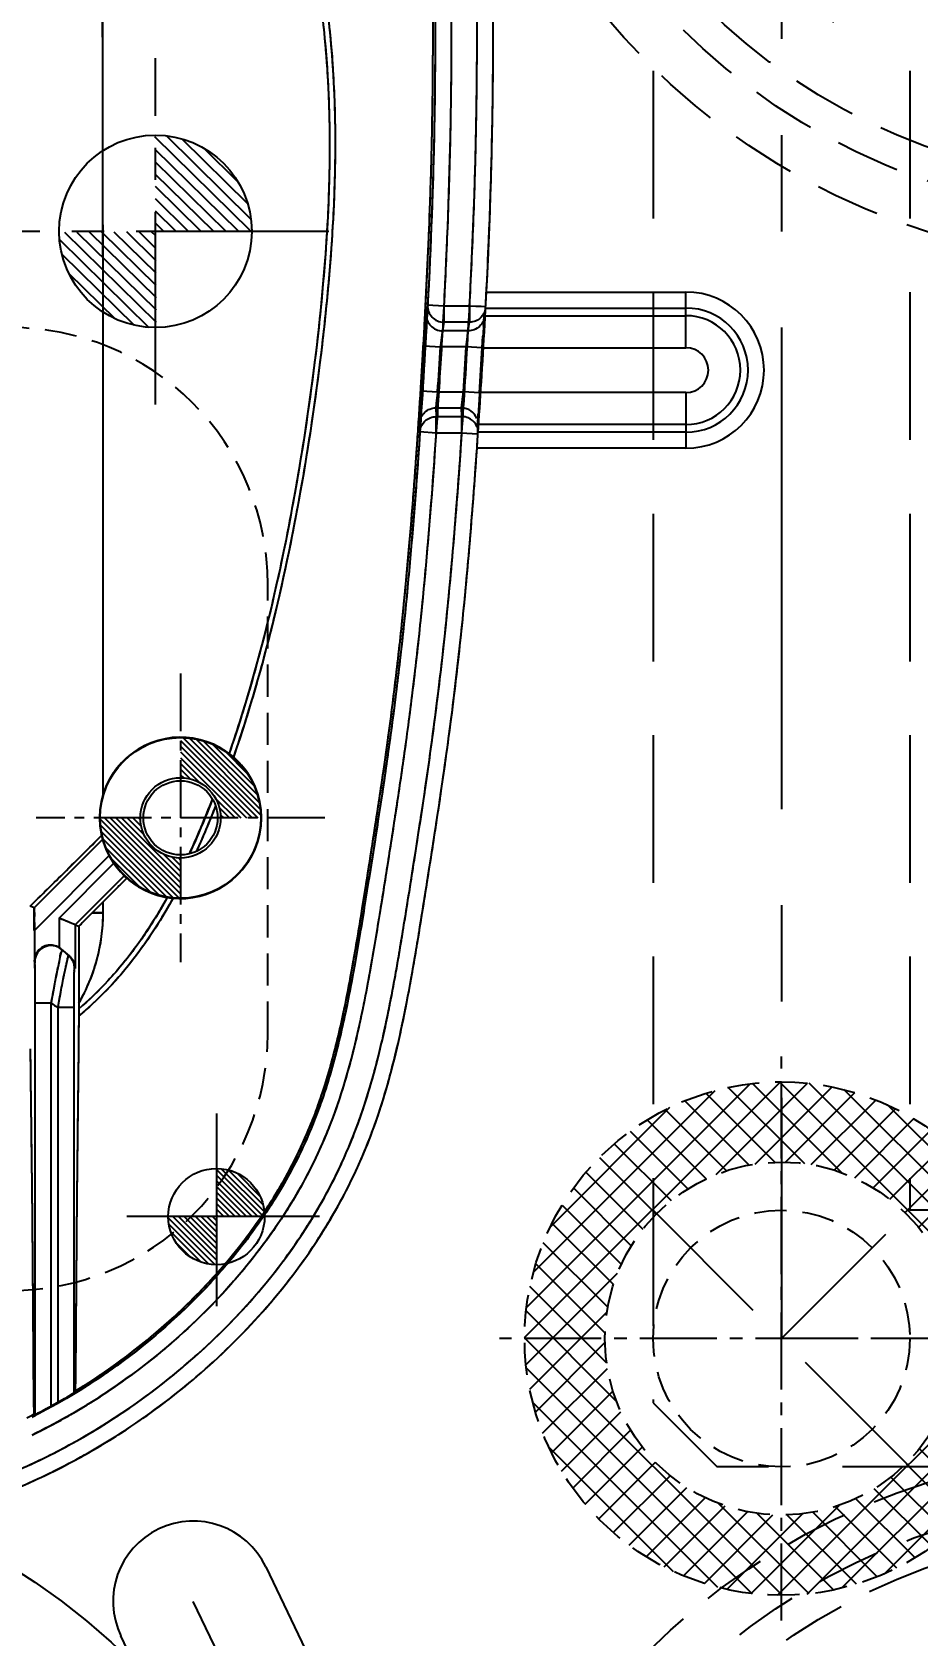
# Model space of a CAD drawing. Header units: millimetres. Extents: x 21466 to 22834, y -21631 to -20664.
# Drawn here: x 22171.71 to 22199.3, y -20914.8 to -20864.82 of the extents above; entities that cross this region are included whole.
import ezdxf

# ---------------------------------------------------------------- set-up
doc = ezdxf.new("R2010")
doc.units = ezdxf.units.MM
doc.header["$LTSCALE"] = 8
for name, pattern in [('CENTER', [2, 1.25, -0.25, 0.25, -0.25]), ('CENTER2', [1.125, 0.75, -0.125, 0.125, -0.125]), ('HIDDEN', [0.375, 0.25, -0.125]), ('HIDDEN2', [0.1875, 0.125, -0.0625])]:
    doc.linetypes.add(name, pattern=pattern)
for name, color, linetype in [('Cav-cor', 30, 'Continuous'), ('PIN', 5, 'Continuous'), ('PRODUCT', 1, 'Continuous'), ('Ru', 8, 'Continuous'), ('SP', 3, 'Continuous'), ('WT', 4, 'Continuous')]:
    doc.layers.add(name, color=color, linetype=linetype)
doc.styles.get("Standard").update_dxf_attribs({"font": 'txt.shx', "width": 0.8, "bigfont": 'chineset.shx'})

# ---------------------------------------------------------------- blocks, each defined once
blk = doc.blocks.new('20160825.183103')
at = {"layer": 'SP', "linetype": 'CENTER'}
for p, q in [((0, -23), (0, 23)), ((-23, 0), (23, 0))]:
    blk.add_line(p, q, dxfattribs=at)
at = {"layer": 'SP', "linetype": 'HIDDEN'}
for radius in [21.5, 20, 19]:
    blk.add_circle((0, 0), radius, dxfattribs=at)
at = {"layer": 'SP'}
for s, p in [('S', (-7.275, 2.66)), ('P', (5.184, -8.523))]:
    blk.add_text(s, height=5.481, dxfattribs=at).set_placement(p)
at = {"layer": 'SP', "color": 6, "insert": (-1.7, -11.791), "char_height": 4.375, "attachment_point": 5}
blk.add_mtext('%%c40.00', dxfattribs=at)
blk = doc.blocks.new('20150513.114820')
at = {"layer": 'WT', "linetype": 'Continuous'}
h = blk.add_hatch(dxfattribs=at)
h.set_pattern_fill('ANSI37', color=125, scale=5, angle=270, style=0)
h.set_pattern_definition([(315, (23425.0146, -23957.4168), (0.441941738, 0.441941738), []), (45, (23425.0146, -23957.4168), (-0.441941738, 0.441941738), [])])
h.paths.add_polyline_path([(8, 0), (5.5, 0, 1), (-5.5, 0), (-8, 0, -1)])
h.paths.add_polyline_path([(-8, 0), (-5.5, 0, 0.414214), (0, -5.5, 0.414214), (5.5, 0), (8, 0, -0.414214), (0, -8, -0.414214)])
at = {"layer": 'WT', "color": 125, "linetype": 'CENTER2', "ltscale": 0.4}
for p, q in [((0, 8.788), (0, -8.788)), ((8.788, 0), (-8.788, 0))]:
    blk.add_line(p, q, dxfattribs=at)
at = {"layer": 'WT', "color": 125, "linetype": 'HIDDEN2'}
for radius in [8, 5.5, 4]:
    blk.add_circle((0, 0), radius, dxfattribs=at)
blk = doc.blocks.new('20160901.090419')
at = {"layer": 'WT'}
h = blk.add_hatch(dxfattribs=at)
h.set_pattern_fill('ANSI37', color=183, scale=0.2, style=0)
h.paths.add_polyline_path([(-10, 0, -0.414214), (0, 10), (0, 7, 0.414214), (-7, 0)])
h.paths.add_polyline_path([(0, 7), (0, 10, -0.414214), (10, 0), (7, 0, 0.414214)])
h.paths.add_polyline_path([(-10, 0), (-7, 0, 0.414214), (0, -7), (0, -10, -0.414214)])
h.paths.add_polyline_path([(0, -7, 0.414214), (7, 0), (10, 0, -0.414214), (0, -10)])
at = {"layer": 'WT', "color": 183, "linetype": 'CENTER2'}
for p, q in [((0, 15.379), (0, -15.379)), ((15.379, 0), (-15.379, 0))]:
    blk.add_line(p, q, dxfattribs=at)
at = {"layer": 'WT', "color": 183, "linetype": 'HIDDEN'}
for p, q in [((-1, 5.916), (-1, -5.916)), ((-1, 5.916), (1, -5.916)), ((-1, -5.916), (1, 5.916)), ((1, 5.916), (1, -5.916))]:
    blk.add_line(p, q, dxfattribs=at)
for radius in [10, 7, 6]:
    blk.add_circle((0, 0), radius, dxfattribs=at)

msp = doc.modelspace()

# ---------------------------------------------------------------- hatches: boundary and pattern name
at = {"layer": 'PIN', "linetype": 'Continuous'}
h = msp.add_hatch(dxfattribs=at)
h.set_pattern_fill('ANSI31', color=133, scale=2.181818, angle=270.5, style=0)
h.set_pattern_definition([(315.5, (21951.47695, -20857.45289), (0.19115707, 0.19452285), [])])
h.paths.add_polyline_path([(22175.548, -20871.032), (22178.548, -20871.006, 0.414214), (22175.522, -20868.032)])
h.paths.add_polyline_path([(22175.574, -20874.032), (22175.548, -20871.032), (22172.548, -20871.058, 0.414214)])
h = msp.add_hatch(dxfattribs=at)
h.set_pattern_fill('ANSI31', color=216, angle=270, style=0)
h.set_pattern_definition([(315, (22411.0382, -20583.67925), (0.088388348, 0.088388348), [])])
h.paths.add_polyline_path([(22176.329, -20891.808), (22176.329, -20890.558, -0.414214), (22175.079, -20889.308), (22173.829, -20889.308, 0.414214)])
h.paths.add_polyline_path([(22176.329, -20886.808), (22176.329, -20888.058, -0.414214), (22177.579, -20889.308), (22178.829, -20889.308, 0.414214)])
h = msp.add_hatch(dxfattribs=at)
h.set_pattern_fill('ANSI31', color=3, angle=270, style=0)
h.set_pattern_definition([(315, (21972.16599, -20887.49256), (0.08838835, 0.08838835), [])])
h.paths.add_polyline_path([(22177.448, -20901.732), (22178.948, -20901.732, 0.414214), (22177.448, -20900.232)])
h.paths.add_polyline_path([(22177.448, -20903.232), (22177.448, -20901.732), (22175.948, -20901.732, 0.414214)])

# ---------------------------------------------------------------- linework, layer by layer
at = {"linetype": 'HIDDEN2'}
msp.add_lwpolyline([(22139.048, -20882.032), (22139.048, -20896.032, 0.414214), (22147.048, -20904.032), (22171.048, -20904.032, 0.414214), (22179.048, -20896.032), (22179.048, -20882.032, 0.414214), (22171.048, -20874.032), (22147.048, -20874.032, 0.414214)], format="xyb", close=True, dxfattribs=at)
at = {"color": 8, "linetype": 'HIDDEN', "ltscale": 5}
msp.add_circle((22160.048, -20930.532), 21, dxfattribs=at)
at = {"layer": 'Cav-cor', "color": 241}
for p, q in [((22184.027, -20873.334), (22183.986, -20873.605)), ((22184.529, -20873.36), (22184.027, -20873.334)), ((22184.529, -20873.36), (22184.529, -20873.861)), ((22185.334, -20873.36), (22184.529, -20873.36)), ((22185.334, -20873.36), (22185.358, -20872.903)), ((22185.334, -20873.36), (22185.334, -20873.861)), ((22185.527, -20873.37), (22185.334, -20873.36)), ((22185.69, -20873.379), (22185.527, -20873.37)), ((22185.836, -20873.387), (22185.69, -20873.379)), ((22185.843, -20873.236), (22185.859, -20872.924)), ((22185.859, -20872.924), (22192.073, -20872.924)), ((22192.073, -20874.657), (22192.073, -20872.924)), ((22184.529, -20873.861), (22184.487, -20874.132)), ((22185.334, -20873.861), (22184.529, -20873.861)), ((22185.292, -20874.132), (22185.334, -20873.861)), ((22185.792, -20873.661), (22192.073, -20873.661)), ((22185.794, -20873.65), (22185.812, -20873.536)), ((22185.812, -20873.536), (22185.824, -20873.459)), ((22185.824, -20873.459), (22185.829, -20873.422)), ((22185.829, -20873.422), (22192.073, -20873.422)), ((22185.292, -20874.132), (22184.487, -20874.132)), ((22185.729, -20874.657), (22185.75, -20874.296)), ((22183.922, -20874.604), (22184.423, -20874.633)), ((22185.228, -20874.633), (22184.423, -20874.633)), ((22185.73, -20874.662), (22185.228, -20874.633)), ((22185.729, -20874.657), (22192.073, -20874.657)), ((22183.836, -20876.002), (22184.338, -20876.034)), ((22184.338, -20876.034), (22185.144, -20876.034)), ((22185.645, -20876.065), (22185.144, -20876.034)), ((22192.073, -20876.057), (22185.644, -20876.057)), ((22192.073, -20876.057), (22192.073, -20877.79)), ((22184.281, -20876.534), (22185.086, -20876.534)), ((22184.281, -20876.534), (22184.29, -20876.806)), ((22184.29, -20877.306), (22184.29, -20876.806)), ((22184.29, -20876.806), (22185.095, -20876.806)), ((22185.095, -20876.806), (22185.086, -20876.534)), ((22185.095, -20877.306), (22185.095, -20876.806)), ((22183.78, -20877.001), (22183.788, -20877.272)), ((22183.788, -20877.272), (22184.29, -20877.306)), ((22184.29, -20877.306), (22185.095, -20877.306)), ((22185.095, -20877.306), (22185.568, -20877.338)), ((22185.588, -20877.053), (22185.589, -20877.028)), ((22192.073, -20877.053), (22185.588, -20877.053)), ((22185.592, -20877.179), (22185.588, -20877.064)), ((22185.595, -20877.277), (22185.592, -20877.179)), ((22185.595, -20877.292), (22185.595, -20877.277)), ((22192.073, -20877.292), (22185.595, -20877.292)), ((22185.522, -20878.405), (22185.565, -20877.79)), ((22185.522, -20878.405), (22185.566, -20877.79)), ((22192.073, -20877.79), (22185.565, -20877.79)), ((22185.566, -20877.79), (22185.584, -20877.532)), ((22177.998, -20887.35), (22177.977, -20887.411)), ((22173.876, -20889.85), (22173.907, -20889.975)), ((22173.907, -20889.975), (22171.771, -20892.11)), ((22174.109, -20890.484), (22171.776, -20892.816)), ((22172.545, -20892.431), (22174.253, -20890.723)), ((22173.048, -20892.639), (22174.577, -20891.109)), ((22174.658, -20891.184), (22173.919, -20891.924)), ((22174.658, -20891.184), (22174.577, -20891.109)), ((22171.771, -20892.11), (22171.644, -20892.057)), ((22173.575, -20892.269), (22173.16, -20892.685)), ((22173.919, -20891.924), (22173.575, -20892.269)), ((22173.918, -20892.272), (22173.919, -20891.924)), ((22171.776, -20892.816), (22171.776, -20893.775)), ((22172.545, -20892.431), (22172.545, -20893.349)), ((22173.048, -20892.639), (22172.545, -20892.431)), ((22173.048, -20892.639), (22173.048, -20894.003)), ((22173.048, -20892.639), (22173.16, -20892.685)), ((22171.802, -20907.897), (22171.802, -20895.078)), ((22172.305, -20895.078), (22171.802, -20895.078)), ((22172.305, -20907.634), (22172.305, -20895.078)), ((22172.514, -20907.517), (22172.514, -20895.219)), ((22173.017, -20895.219), (22172.514, -20895.219)), ((22173.017, -20907.175), (22173.017, -20895.219)), ((22173.161, -20895.079), (22173.161, -20895.254)), ((22173.041, -20907.175), (22173.017, -20907.218)), ((22173.041, -20907.175), (22173.21, -20907.071)), ((22173.041, -20907.175), (22173.041, -20907.175)), ((22171.778, -20907.882), (22171.778, -20907.883)), ((22171.802, -20907.897), (22171.778, -20907.882)), ((22178.982, -20912.641), (22186.099, -20927.532)), ((22184.762, -20930.532), (22176.727, -20913.719)), ((22180.557, -20927.532), (22174.471, -20914.797))]:
    msp.add_line(p, q, dxfattribs=at)
for points in [[(22173.21, -20907.071), (22173.418, -20906.939), (22173.626, -20906.804), (22173.833, -20906.666), (22174.04, -20906.524), (22174.247, -20906.378), (22174.31, -20906.333)], [(22171.539, -20908.003), (22171.747, -20907.899), (22171.778, -20907.883)]]:
    msp.add_lwpolyline(points, dxfattribs=at)
msp.add_circle((22176.329, -20889.308), 1.156, dxfattribs=at)
for centre, radius, start, end in [((13799.732, -20881.898), 8374.19, 359.9541655, 0.2093344), ((21997.56, -20863.38), 188.54, 357.09832, 357.58935), ((21998.637, -20863.418), 187.464, 357.09339, 357.58725), ((22155.448, -20871.446), 30.447, 356.6248, 356.8782), ((22143.06, -20870.763), 42.853, 356.8685, 357.1098), ((22192.073, -20875.357), 2.433, 270.0018, 89.9982), ((22185.337, -20873.36), 0.499, 323.7289, 335.0282), ((22192.073, -20875.357), 1.935, 270, 90), ((22192.073, -20875.357), 1.696, 270, 90), ((22288.571, -20880.435), 103.004, 176.40843, 176.58345), ((21897.501, -20857.885), 286.908, 356.37963, 356.65937), ((21897.321, -20857.874), 287.591, 356.37973, 356.65929), ((21921.717, -20859.405), 263.951, 356.38801, 356.6926), ((21921.696, -20859.404), 264.473, 356.38974, 356.69358), ((22192.073, -20875.357), 0.7, 270.0016, 89.9984), ((22305.29, -20883.695), 119.889, 176.34746, 176.6707), ((22185.098, -20877.307), 0.5, 19.7647, 31.7784), ((22142.107, -20874.755), 43.564, 356.0041, 356.3515), ((22176.329, -20889.308), 2.513, 228.3253, 192.4687), ((22148.095, -20877.45), 31.329, 337.1589, 338.911), ((22153.159, -20879.584), 25.834, 335.1749, 337.16), ((22176.329, -20889.308), 2.513, 195.3996, 225.7992), ((22160.496, -20883.201), 17.817, 330.865, 331.1101), ((22173.931, -20857.307), 34.963, 269.4177, 269.9796), ((22172.278, -20893.775), 0.503, 78.03, 179.995), ((22172.278, -20893.775), 0.503, 47.8101, 57.9308), ((22175.826, -20889.308), 6.029, 227.8006, 228.0257), ((22176.329, -20889.308), 5.527, 227.7968, 231.0908), ((22172.536, -20894.007), 0.511, 0.4941, 51.0863), ((22176.831, -20889.308), 6.03, 230.8646, 231.1327), ((22176.329, -20889.308), 7.035, 235.1068, 237.164), ((22162.764, -20890.309), 19.804, 301.353, 303.3983), ((22162.758, -20890.299), 19.815, 303.398, 305.774), ((22162.768, -20890.314), 20.3, 302.6446, 305.7896), ((22165.517, -20895.327), 14.055, 297.2132, 298.8777), ((22162.854, -20890.456), 20.134, 297.1752, 301.3011), ((22162.83, -20890.42), 19.65, 298.8288, 299.5293), ((22162.795, -20890.356), 20.251, 301.2981, 302.6439), ((22162.908, -20890.567), 19.509, 296.8072, 297.1308), ((22162.922, -20890.584), 19.989, 296.9335, 297.1706), ((22162.941, -20890.622), 19.947, 296.0834, 296.9337), ((22162.908, -20890.57), 20.812, 293.09, 296.0472), ((22176.727, -20913.719), 2.5, 25.5436, 205.5436)]:
    msp.add_arc(centre, radius, start, end, dxfattribs=at)
msp.add_ellipse((22171.771, -20892.821), major_axis=(0, 0.711), ratio=0.006171, start_param=-1.564625, end_param=-0.002556, dxfattribs=at)
for points, knots in [([(22182.636, -20828.357), (22182.75, -20829.289), (22182.945, -20831.155), (22183.163, -20833.96), (22183.335, -20836.773), (22183.513, -20839.595), (22183.705, -20842.417), (22183.895, -20845.228), (22184.034, -20848.03), (22184.113, -20850.837), (22184.145, -20853.656), (22184.181, -20856.487), (22184.223, -20859.318), (22184.265, -20863.072), (22184.27, -20867.745), (22184.126, -20871.474), (22184.027, -20873.334)], [0, 0, 0, 0, 0.062581, 0.124928, 0.187434, 0.250309, 0.313267, 0.375844, 0.438001, 0.500183, 0.562849, 0.625811, 0.688764, 0.751468, 0.875944, 1, 1, 1, 1]), ([(22183.135, -20828.296), (22183.249, -20829.229), (22183.445, -20831.099), (22183.663, -20833.911), (22183.836, -20836.726), (22184.012, -20839.541), (22184.205, -20842.354), (22184.394, -20845.168), (22184.536, -20847.985), (22184.614, -20850.804), (22184.648, -20853.624), (22184.682, -20856.444), (22184.725, -20859.264), (22184.768, -20863.024), (22184.773, -20867.725), (22184.628, -20871.483), (22184.529, -20873.36)], [0, 0, 0, 0, 0.062499, 0.124999, 0.1875, 0.25, 0.312501, 0.375002, 0.437502, 0.500002, 0.562503, 0.625003, 0.687504, 0.750005, 0.875004, 1, 1, 1, 1]), ([(22185.358, -20872.903), (22185.405, -20871.973), (22185.486, -20870.112), (22185.579, -20866.387), (22185.569, -20862.661), (22185.523, -20858.936), (22185.484, -20856.143), (22185.448, -20853.349), (22185.414, -20850.555), (22185.332, -20847.762), (22185.187, -20844.972), (22185, -20842.184), (22184.808, -20839.397), (22184.634, -20836.608), (22184.462, -20833.82), (22184.247, -20831.034), (22184.052, -20829.181), (22183.94, -20828.256)], [0, 0, 0, 0, 0.062501, 0.125001, 0.25, 0.3125, 0.375, 0.4375, 0.5, 0.562501, 0.625001, 0.687502, 0.750001, 0.812501, 0.875002, 0.937501, 1, 1, 1, 1]), ([(22185.934, -20871.31), (22185.971, -20870.418), (22186.032, -20868.633), (22186.072, -20865.955), (22186.072, -20863.276), (22186.047, -20860.598), (22186.012, -20857.92), (22185.972, -20855.241), (22185.944, -20852.563), (22185.9, -20849.885), (22185.81, -20847.207), (22185.663, -20844.533), (22185.48, -20841.861), (22185.297, -20839.188), (22185.132, -20836.515), (22184.966, -20833.841), (22184.762, -20831.171), (22184.58, -20829.394), (22184.476, -20828.507)], [0, 0, 0, 0, 0.0625, 0.125001, 0.187501, 0.250001, 0.312501, 0.375001, 0.437501, 0.500001, 0.562501, 0.625001, 0.687502, 0.750001, 0.812501, 0.875001, 0.937501, 1, 1, 1, 1]), ([(22185.934, -20871.31), (22186.009, -20869.526), (22186.093, -20865.955), (22186.059, -20861.491), (22186.012, -20857.92), (22185.974, -20855.241), (22185.943, -20852.563), (22185.901, -20849.885), (22185.81, -20847.207), (22185.663, -20844.533), (22185.481, -20841.861), (22185.297, -20839.188), (22185.132, -20836.515), (22184.967, -20833.841), (22184.762, -20831.171), (22184.58, -20829.394), (22184.476, -20828.507)], [0, 0, 0, 0, 0.124997, 0.249997, 0.312497, 0.374997, 0.437498, 0.499998, 0.562499, 0.624999, 0.6875, 0.75, 0.8125, 0.875001, 0.9375, 1, 1, 1, 1]), ([(22174.31, -20906.333), (22175.238, -20905.665), (22176.546, -20904.538), (22178.066, -20902.825), (22179.077, -20901.435), (22179.936, -20899.946), (22180.614, -20898.365), (22181.112, -20896.721), (22181.488, -20895.047), (22181.792, -20893.359), (22182.067, -20891.667), (22182.332, -20889.973), (22182.679, -20887.714), (22182.988, -20885.452), (22183.237, -20883.185), (22183.459, -20880.914), (22183.68, -20878.065), (22183.9, -20874.64), (22184.076, -20871.213), (22184.182, -20867.783), (22184.205, -20864.351), (22184.178, -20860.919), (22184.13, -20857.487), (22184.095, -20855.199), (22184.083, -20854.055)], [0, 0, 0, 0, 0.062482, 0.093757, 0.125031, 0.1563, 0.187563, 0.218818, 0.250067, 0.281305, 0.312586, 0.343791, 0.375025, 0.437513, 0.468587, 0.499693, 0.562246, 0.624776, 0.687297, 0.749834, 0.812376, 0.874918, 0.937459, 1, 1, 1, 1]), ([(22177.124, -20854.157), (22177.876, -20855.294), (22178.872, -20857.108), (22179.814, -20859.698), (22180.341, -20861.729), (22180.702, -20863.815), (22180.916, -20865.94), (22180.991, -20868.09), (22180.93, -20870.974), (22180.612, -20874.577), (22179.985, -20878.876), (22179.12, -20883.14), (22178.314, -20885.931), (22177.843, -20887.302)], [0, 0, 0, 0, 0.119567, 0.180189, 0.241412, 0.30328, 0.365736, 0.428655, 0.491853, 0.618619, 0.745608, 0.872778, 1, 1, 1, 1]), ([(22177.245, -20854.075), (22177.624, -20854.641), (22178.344, -20855.806), (22179.254, -20857.66), (22179.977, -20859.614), (22180.511, -20861.65), (22180.877, -20863.744), (22181.091, -20865.88), (22181.165, -20868.041), (22181.117, -20870.213), (22180.97, -20872.386), (22180.674, -20875.279), (22180.148, -20878.881), (22179.278, -20883.166), (22178.47, -20885.971), (22177.998, -20887.35)], [0, 0, 0, 0, 0.059478, 0.119445, 0.179951, 0.241101, 0.302953, 0.365435, 0.428393, 0.491632, 0.555027, 0.618482, 0.745518, 0.872734, 1, 1, 1, 1]), ([(22184.027, -20873.334), (22184.024, -20873.401), (22184.045, -20873.538), (22184.155, -20873.714), (22184.325, -20873.833), (22184.462, -20873.861), (22184.529, -20873.861)], [0, 0, 0, 0, 0.249522, 0.499371, 0.749592, 1, 1, 1, 1]), ([(22185.829, -20873.422), (22185.83, -20873.42), (22185.831, -20873.404), (22185.832, -20873.387), (22185.833, -20873.373)], [0, 0, 0, 0, 0.124747, 1, 1, 1, 1]), ([(22185.833, -20873.373), (22185.834, -20873.364), (22185.837, -20873.319), (22185.84, -20873.275), (22185.842, -20873.239)], [0, 0, 0, 0, 0.197995, 1, 1, 1, 1]), ([(22183.986, -20873.605), (22183.981, -20873.638), (22183.976, -20873.745), (22183.96, -20873.957), (22183.942, -20874.257), (22183.929, -20874.482), (22183.922, -20874.604)], [0, 0, 0, 0, 0.099813, 0.321924, 0.636244, 1, 1, 1, 1]), ([(22183.986, -20873.605), (22183.982, -20873.672), (22184.003, -20873.809), (22184.113, -20873.985), (22184.283, -20874.104), (22184.42, -20874.132), (22184.487, -20874.132)], [0, 0, 0, 0, 0.249522, 0.49937, 0.749592, 1, 1, 1, 1]), ([(22185.77, -20873.982), (22185.772, -20873.95), (22185.778, -20873.853), (22185.784, -20873.756), (22185.79, -20873.692)], [0, 0, 0, 0, 0.334868, 1, 1, 1, 1]), ([(22185.79, -20873.692), (22185.79, -20873.688), (22185.791, -20873.678), (22185.792, -20873.668), (22185.793, -20873.661)], [0, 0, 0, 0, 0.342508, 1, 1, 1, 1]), ([(22184.487, -20874.132), (22184.482, -20874.149), (22184.477, -20874.203), (22184.461, -20874.309), (22184.444, -20874.459), (22184.43, -20874.572), (22184.423, -20874.633)], [0, 0, 0, 0, 0.100806, 0.323637, 0.637593, 1, 1, 1, 1]), ([(22185.228, -20874.633), (22185.235, -20874.572), (22185.249, -20874.459), (22185.266, -20874.309), (22185.282, -20874.203), (22185.287, -20874.149), (22185.292, -20874.132)], [0, 0, 0, 0, 0.362404, 0.676356, 0.899191, 1, 1, 1, 1]), ([(22183.836, -20876.002), (22183.829, -20876.123), (22183.815, -20876.349), (22183.796, -20876.649), (22183.786, -20876.861), (22183.778, -20876.968), (22183.78, -20877.001)], [0, 0, 0, 0, 0.36383, 0.678253, 0.900393, 1, 1, 1, 1]), ([(22184.338, -20876.034), (22184.33, -20876.094), (22184.317, -20876.207), (22184.297, -20876.357), (22184.288, -20876.463), (22184.28, -20876.517), (22184.281, -20876.534)], [0, 0, 0, 0, 0.36291, 0.677319, 0.900128, 1, 1, 1, 1]), ([(22185.086, -20876.534), (22185.085, -20876.517), (22185.093, -20876.463), (22185.103, -20876.357), (22185.122, -20876.207), (22185.136, -20876.094), (22185.144, -20876.034)], [0, 0, 0, 0, 0.099864, 0.322662, 0.637075, 1, 1, 1, 1]), ([(22183.78, -20877.001), (22183.788, -20876.879), (22183.903, -20876.631), (22184.158, -20876.534), (22184.281, -20876.534)], [0, 0, 0, 0, 0.499354, 1, 1, 1, 1]), ([(22183.788, -20877.272), (22183.795, -20877.179), (22183.863, -20876.992), (22184.022, -20876.873), (22184.109, -20876.839)], [0, 0, 0, 0, 0.49956, 1, 1, 1, 1]), ([(22185.559, -20876.865), (22185.525, -20876.771), (22185.394, -20876.598), (22185.188, -20876.534), (22185.086, -20876.534)], [0, 0, 0, 0, 0.499382, 1, 1, 1, 1]), ([(22185.588, -20877.036), (22185.588, -20877.022), (22185.592, -20876.92), (22185.598, -20876.819), (22185.603, -20876.732)], [0, 0, 0, 0, 0.143266, 1, 1, 1, 1]), ([(22172.047, -20909.269), (22173.41, -20908.602), (22175.355, -20907.373), (22177.631, -20905.355), (22179.163, -20903.66), (22180.484, -20901.795), (22181.544, -20899.769), (22182.3, -20897.612), (22182.818, -20895.39), (22183.214, -20893.145), (22183.569, -20890.893), (22183.922, -20888.641), (22184.349, -20885.631), (22184.765, -20881.854), (22184.992, -20878.822), (22185.095, -20877.306)], [0, 0, 0, 0, 0.124848, 0.187372, 0.249892, 0.312401, 0.374899, 0.437392, 0.499896, 0.562408, 0.624923, 0.687437, 0.749951, 0.874973, 1, 1, 1, 1]), ([(22183.788, -20877.272), (22183.696, -20878.634), (22183.541, -20880.675), (22183.28, -20883.394), (22183.044, -20885.434), (22182.771, -20887.479), (22182.462, -20889.53), (22182.139, -20891.577), (22181.813, -20893.595), (22181.447, -20895.546), (22180.989, -20897.403), (22180.367, -20899.16), (22179.532, -20900.815), (22178.492, -20902.377), (22176.851, -20904.336), (22175.39, -20905.621), (22174.342, -20906.376)], [0, 0, 0, 0, 0.129173, 0.193736, 0.258477, 0.32352, 0.388953, 0.454757, 0.519676, 0.582436, 0.642548, 0.700558, 0.75843, 0.817482, 0.877742, 1, 1, 1, 1]), ([(22184.29, -20877.306), (22184.199, -20878.642), (22183.999, -20881.312), (22183.654, -20884.643), (22183.303, -20887.297), (22183.009, -20889.284), (22182.697, -20891.268), (22182.379, -20893.251), (22182.026, -20895.229), (22181.574, -20897.187), (22180.943, -20899.099), (22180.061, -20900.911), (22178.959, -20902.598), (22177.244, -20904.659), (22175.725, -20905.999), (22174.639, -20906.781)], [0, 0, 0, 0, 0.124995, 0.249987, 0.312486, 0.374984, 0.437482, 0.499981, 0.562478, 0.624986, 0.68749, 0.750023, 0.812563, 0.875111, 1, 1, 1, 1]), ([(22185.583, -20877.527), (22185.584, -20877.5), (22185.589, -20877.425), (22185.594, -20877.35), (22185.595, -20877.302)], [0, 0, 0, 0, 0.352571, 1, 1, 1, 1]), ([(22185.588, -20877.053), (22185.588, -20877.052), (22185.588, -20877.047), (22185.588, -20877.041), (22185.588, -20877.036)], [0, 0, 0, 0, 0.174448, 1, 1, 1, 1]), ([(22161.822, -20911.929), (22162.795, -20911.923), (22164.256, -20911.886), (22166.189, -20911.651), (22168.1, -20911.281), (22170.437, -20910.582), (22173.099, -20909.366), (22175.572, -20907.8), (22177.812, -20905.914), (22179.775, -20903.742), (22181.391, -20901.295), (22182.557, -20898.601), (22183.27, -20895.763), (22183.684, -20893.366), (22183.99, -20891.444), (22184.294, -20889.522), (22184.653, -20887.117), (22185.016, -20884.22), (22185.301, -20881.315), (22185.452, -20879.375), (22185.522, -20878.405)], [0, 0, 0, 0, 0.06249, 0.093741, 0.124995, 0.187466, 0.249945, 0.312434, 0.374932, 0.437443, 0.499953, 0.562476, 0.624987, 0.6875, 0.718747, 0.749997, 0.812498, 0.874998, 0.9375, 1, 1, 1, 1]), ([(22171.644, -20892.057), (22171.758, -20891.951), (22172.052, -20891.66), (22172.565, -20891.156), (22173.196, -20890.528), (22173.644, -20890.081), (22173.876, -20889.85)], [0, 0, 0, 0, 0.149179, 0.395221, 0.687503, 1, 1, 1, 1]), ([(22176.059, -20891.876), (22175.682, -20892.552), (22174.838, -20893.859), (22173.757, -20894.986), (22173.16, -20895.478)], [0, 0, 0, 0, 0.500169, 1, 1, 1, 1]), ([(22175.918, -20891.786), (22175.556, -20892.434), (22174.751, -20893.686), (22173.726, -20894.775), (22173.161, -20895.254)], [0, 0, 0, 0, 0.500157, 1, 1, 1, 1]), ([(22173.161, -20895.079), (22173.407, -20894.657), (22173.791, -20893.744), (22173.918, -20892.761), (22173.918, -20892.272)], [0, 0, 0, 0, 0.499931, 1, 1, 1, 1]), ([(22171.802, -20895.078), (22171.802, -20895.003), (22171.802, -20894.856), (22171.802, -20894.639), (22171.801, -20894.431), (22171.8, -20894.239), (22171.799, -20894.092), (22171.798, -20893.988), (22171.797, -20893.924), (22171.797, -20893.87), (22171.795, -20893.834), (22171.795, -20893.812), (22171.793, -20893.801), (22171.796, -20893.792), (22171.793, -20893.79)], [0, 0, 0, 0, 0.17366, 0.34389, 0.506431, 0.657178, 0.790683, 0.848688, 0.89934, 0.941162, 0.972681, 0.984177, 0.99265, 1, 1, 1, 1]), ([(22172.305, -20895.078), (22172.361, -20894.756), (22172.46, -20894.225), (22172.574, -20893.697), (22172.618, -20893.489)], [0, 0, 0, 0, 0.605885, 1, 1, 1, 1]), ([(22172.514, -20895.219), (22172.546, -20895.029), (22172.61, -20894.672), (22172.704, -20894.191), (22172.782, -20893.842), (22172.821, -20893.659), (22172.838, -20893.602)], [0, 0, 0, 0, 0.349195, 0.659946, 0.891203, 1, 1, 1, 1]), ([(22173.017, -20895.219), (22173.017, -20895.146), (22173.017, -20895.001), (22173.017, -20894.789), (22173.018, -20894.587), (22173.019, -20894.402), (22173.02, -20894.261), (22173.021, -20894.164), (22173.022, -20894.103), (22173.023, -20894.056), (22173.022, -20894.015), (22173.026, -20894.003), (22173.024, -20893.984), (22173.026, -20893.985)], [0, 0, 0, 0, 0.177612, 0.351077, 0.516169, 0.668158, 0.801067, 0.857992, 0.907035, 0.94692, 0.97638, 0.994313, 1, 1, 1, 1]), ([(22173.161, -20895.254), (22173.161, -20895.275), (22173.161, -20895.349), (22173.161, -20895.424), (22173.16, -20895.478)], [0, 0, 0, 0, 0.270001, 1, 1, 1, 1]), ([(22173.16, -20895.478), (22173.156, -20895.989), (22173.146, -20896.965), (22173.13, -20898.402), (22173.116, -20899.571), (22173.106, -20900.531), (22173.098, -20901.301), (22173.092, -20902.111), (22173.085, -20902.956), (22173.079, -20903.826), (22173.073, -20904.564), (22173.069, -20905.158), (22173.066, -20905.599), (22173.063, -20906.026), (22173.06, -20906.366), (22173.058, -20906.615), (22173.056, -20906.773), (22173.054, -20906.904), (22173.052, -20907.006), (22173.048, -20907.079), (22173.048, -20907.131), (22173.043, -20907.157), (22173.044, -20907.173), (22173.041, -20907.175)], [0, 0, 0, 0, 0.130947, 0.250229, 0.368594, 0.430767, 0.496536, 0.566016, 0.638499, 0.713219, 0.789336, 0.827581, 0.865528, 0.90249, 0.937105, 0.952729, 0.966443, 0.97768, 0.986284, 0.992516, 0.996712, 0.999127, 1, 1, 1, 1]), ([(22171.764, -20907.602), (22171.756, -20907.136), (22171.752, -20906.129), (22171.74, -20904.597), (22171.729, -20903.043), (22171.713, -20901.188), (22171.687, -20899.022), (22171.667, -20897.344), (22171.658, -20896.507)], [0, 0, 0, 0, 0.126003, 0.272156, 0.414375, 0.546286, 0.773782, 1, 1, 1, 1]), ([(22172.514, -20907.517), (22172.575, -20907.483), (22172.663, -20907.432), (22172.777, -20907.365), (22172.852, -20907.321), (22172.916, -20907.281), (22172.967, -20907.252), (22172.996, -20907.229), (22173.014, -20907.222), (22173.017, -20907.218)], [0, 0, 0, 0, 0.356512, 0.523269, 0.674882, 0.805531, 0.908073, 0.974798, 1, 1, 1, 1]), ([(22171.778, -20907.883), (22171.777, -20907.883), (22171.775, -20907.876), (22171.774, -20907.869), (22171.772, -20907.849), (22171.77, -20907.806), (22171.767, -20907.722), (22171.765, -20907.648), (22171.764, -20907.602)], [0, 0, 0, 0, 0.011033, 0.046854, 0.11106, 0.207073, 0.510478, 1, 1, 1, 1]), ([(22171.802, -20907.897), (22171.803, -20907.897), (22171.807, -20907.894), (22171.814, -20907.892), (22171.826, -20907.886), (22171.851, -20907.874), (22171.891, -20907.854), (22171.925, -20907.836), (22171.944, -20907.826)], [0, 0, 0, 0, 0.018923, 0.071108, 0.155435, 0.270702, 0.586874, 1, 1, 1, 1])]:
    msp.add_open_spline(points, degree=3, knots=knots, dxfattribs=at)
for points in [[(22185.516, -20873.827), (22185.459, -20873.849), (22185.396, -20873.861), (22185.334, -20873.861)], [(22185.74, -20873.656), (22185.684, -20873.731), (22185.604, -20873.793), (22185.516, -20873.827)], [(22185.75, -20873.839), (22185.724, -20873.897), (22185.686, -20873.95), (22185.64, -20873.994)], [(22185.479, -20874.097), (22185.42, -20874.12), (22185.356, -20874.132), (22185.292, -20874.132)], [(22185.64, -20873.994), (22185.594, -20874.038), (22185.538, -20874.073), (22185.479, -20874.097)], [(22184.109, -20876.839), (22184.166, -20876.817), (22184.228, -20876.806), (22184.29, -20876.806)], [(22185.293, -20876.846), (22185.231, -20876.82), (22185.162, -20876.806), (22185.095, -20876.806)], [(22185.523, -20877.043), (22185.47, -20876.957), (22185.386, -20876.885), (22185.293, -20876.846)], [(22177.421, -20888.929), (22177.234, -20889.409), (22177.036, -20889.884), (22176.823, -20890.353)], [(22173.16, -20892.685), (22173.16, -20893.483), (22173.16, -20894.281), (22173.161, -20895.079)], [(22172.545, -20893.349), (22172.496, -20893.318), (22172.44, -20893.295), (22172.383, -20893.283)]]:
    msp.add_open_spline(points, degree=3, dxfattribs=at)
at = {"layer": 'PIN', "color": 133, "linetype": 'CENTER2'}
for p, q in [((22175.548, -20876.432), (22175.548, -20865.632)), ((22180.948, -20871.032), (22170.148, -20871.032))]:
    msp.add_line(p, q, dxfattribs=at)
at = {"layer": 'PIN', "color": 216, "linetype": 'CENTER2', "ltscale": 0.3}
for p, q in [((22176.329, -20884.808), (22176.329, -20893.808)), ((22180.829, -20889.308), (22171.829, -20889.308))]:
    msp.add_line(p, q, dxfattribs=at)
at = {"layer": 'PIN', "color": 3, "linetype": 'CENTER2'}
for p, q in [((22177.448, -20898.522), (22177.448, -20904.942)), ((22180.658, -20901.732), (22174.238, -20901.732))]:
    msp.add_line(p, q, dxfattribs=at)
at = {"layer": 'PIN', "color": 133, "linetype": 'Continuous'}
msp.add_circle((22175.548, -20871.032), 3, dxfattribs=at)
at = {"layer": 'PIN', "color": 216}
for radius in [2.5, 1.25]:
    msp.add_circle((22176.329, -20889.308), radius, dxfattribs=at)
at = {"layer": 'PIN', "color": 3, "linetype": 'Continuous'}
msp.add_circle((22177.448, -20901.732), 1.5, dxfattribs=at)
at = {"layer": 'PRODUCT'}
for p, q in [((22173.907, -20889.975), (22171.771, -20892.11)), ((22174.109, -20890.484), (22171.776, -20892.816)), ((22172.545, -20892.431), (22174.253, -20890.723)), ((22173.048, -20892.639), (22174.577, -20891.109)), ((22171.771, -20892.11), (22171.644, -20892.057)), ((22173.918, -20892.272), (22173.919, -20891.924)), ((22171.776, -20892.816), (22171.776, -20893.775)), ((22172.545, -20892.431), (22172.545, -20893.349)), ((22173.048, -20892.639), (22173.16, -20892.685)), ((22173.048, -20892.639), (22173.048, -20894.003)), ((22172.305, -20895.078), (22171.802, -20895.078)), ((22171.802, -20907.897), (22171.802, -20895.078)), ((22172.305, -20907.634), (22172.305, -20895.078)), ((22173.017, -20895.219), (22172.514, -20895.219)), ((22172.514, -20907.517), (22172.514, -20895.219)), ((22173.017, -20907.218), (22173.017, -20895.219)), ((22173.041, -20907.175), (22173.017, -20907.218)), ((22171.802, -20907.897), (22171.778, -20907.882))]:
    msp.add_line(p, q, dxfattribs=at)
for radius in [2.512, 1.156]:
    msp.add_circle((22176.329, -20889.308), radius, dxfattribs=at)
for radius, start, end in [(5.527, 228.022, 230.8646), (7.035, 235.1068, 237.164)]:
    msp.add_arc((22176.329, -20889.308), radius, start, end, dxfattribs=at)
for points, start_tangent, end_tangent in [([(22160.048, -20911.929), (22161.829, -20911.929), (22163.474, -20911.894), (22164.975, -20911.79), (22166.433, -20911.594), (22167.975, -20911.274), (22169.667, -20910.785), (22171.502, -20910.076), (22173.463, -20909.088), (22175.537, -20907.744), (22177.61, -20906.016), (22179.381, -20904.118), (22180.729, -20902.256), (22181.719, -20900.465), (22182.408, -20898.792), (22182.879, -20897.251), (22183.227, -20895.787), (22183.517, -20894.307), (22183.786, -20892.716), (22184.068, -20890.952), (22184.372, -20888.99), (22184.681, -20886.835), (22184.977, -20884.451), (22185.25, -20881.782), (22185.493, -20878.805), (22185.714, -20875.52), (22185.908, -20871.905), (22186.04, -20867.896), (22186.069, -20863.514), (22186.028, -20859.122), (22185.973, -20855.169), (22185.928, -20851.659), (22185.843, -20848.226), (22185.664, -20844.645), (22185.425, -20841.058), (22185.211, -20837.781), (22185.032, -20834.924), (22184.853, -20832.385), (22184.652, -20830.122), (22184.431, -20828.126)], (1, 0.000012), (-0.12108, 0.992643)), ([(22160.048, -20911.427), (22161.826, -20911.427), (22163.453, -20911.392), (22164.925, -20911.29), (22166.349, -20911.098), (22167.855, -20910.786), (22169.508, -20910.308), (22171.3, -20909.616), (22173.215, -20908.651), (22175.241, -20907.338), (22177.265, -20905.65), (22178.993, -20903.799), (22180.305, -20901.987), (22181.265, -20900.249), (22181.933, -20898.625), (22182.393, -20897.122), (22182.736, -20895.682), (22183.022, -20894.218), (22183.29, -20892.635), (22183.572, -20890.874), (22183.875, -20888.915), (22184.183, -20886.768), (22184.478, -20884.394), (22184.749, -20881.736), (22184.992, -20878.768), (22185.212, -20875.489), (22185.407, -20871.882), (22185.537, -20867.886), (22185.567, -20863.516), (22185.525, -20859.129), (22185.472, -20855.175), (22185.426, -20851.668), (22185.34, -20848.245), (22185.162, -20844.675), (22184.925, -20841.093), (22184.709, -20837.812), (22184.531, -20834.956), (22184.352, -20832.424), (22184.152, -20830.172), (22183.932, -20828.187)], (1, 0.00003), (-0.121079, 0.992643)), ([(22183.135, -20828.296), (22183.319, -20829.93), (22183.488, -20831.73), (22183.642, -20833.713), (22183.788, -20835.942), (22183.941, -20838.407), (22184.112, -20840.989), (22184.279, -20843.47), (22184.421, -20845.771), (22184.526, -20848.016), (22184.596, -20850.303), (22184.637, -20852.723), (22184.669, -20855.352), (22184.71, -20858.257), (22184.748, -20861.441), (22184.764, -20864.827), (22184.728, -20868.116), (22184.636, -20871.091), (22184.511, -20873.698), (22184.374, -20876.02), (22184.225, -20878.235), (22184.053, -20880.461), (22183.847, -20882.727), (22183.597, -20885.005), (22183.331, -20887.063), (22183.072, -20888.846), (22182.817, -20890.499), (22182.546, -20892.206), (22182.229, -20894.079), (22181.806, -20896.158), (22181.133, -20898.478), (22179.977, -20900.972), (22178.154, -20903.549), (22175.979, -20905.727), (22173.796, -20907.358), (22171.706, -20908.54)], (0.120829, -0.992673), (-0.898157, -0.439675)), ([(22182.636, -20828.357), (22182.757, -20829.4), (22183.129, -20833.583), (22183.398, -20837.782), (22183.677, -20842.009), (22183.941, -20846.208), (22184.096, -20850.384), (22184.157, -20854.602), (22184.215, -20858.838), (22184.258, -20863.055), (22184.242, -20867.24), (22184.12, -20871.408), (22183.897, -20875.59), (22183.604, -20879.781), (22183.212, -20883.96), (22182.668, -20888.15), (22182.346, -20890.258), (22182.01, -20892.367), (22181.234, -20896.382), (22180.69, -20898.222), (22179.959, -20899.948), (22177.84, -20903.142), (22174.985, -20905.892), (22171.706, -20907.979)], (0.120864, -0.992669), (-0.89253, -0.450989)), ([(22173.919, -20888.597), (22173.92, -20883.591), (22173.919, -20878.915), (22173.917, -20874.811), (22173.914, -20870.93), (22173.909, -20866.638), (22173.901, -20861.733), (22173.886, -20856.324), (22173.866, -20851.302)], (0.000327, 1), (-0.00473, 0.999989)), ([(22174.31, -20906.333), (22174.466, -20906.219), (22175.205, -20905.648), (22175.966, -20904.998), (22176.734, -20904.268), (22177.491, -20903.463), (22178.22, -20902.586), (22178.902, -20901.645), (22179.524, -20900.643), (22180.08, -20899.57), (22180.552, -20898.442), (22180.955, -20897.212), (22181.31, -20895.82), (22181.611, -20894.35), (22181.87, -20892.868), (22182.112, -20891.375), (22182.334, -20889.954), (22182.54, -20888.606), (22182.726, -20887.335), (22182.887, -20886.151), (22183.028, -20885.027), (22183.153, -20883.94), (22183.263, -20882.897), (22183.361, -20881.899), (22183.446, -20880.954), (22183.521, -20880.056), (22183.588, -20879.209), (22183.648, -20878.4), (22183.703, -20877.627), (22183.753, -20876.882), (22183.801, -20876.15), (22183.845, -20875.433), (22183.888, -20874.713), (22183.929, -20873.994), (22183.968, -20873.272), (22184.004, -20872.547), (22184.038, -20871.821), (22184.069, -20871.095), (22184.097, -20870.369), (22184.121, -20869.646), (22184.142, -20868.926), (22184.16, -20868.209), (22184.173, -20867.496), (22184.184, -20866.781), (22184.191, -20866.06), (22184.195, -20865.332), (22184.197, -20864.591), (22184.196, -20863.838), (22184.192, -20863.074), (22184.187, -20862.298), (22184.181, -20861.513), (22184.172, -20860.72), (22184.163, -20859.919), (22184.152, -20859.11), (22184.141, -20858.293), (22184.129, -20857.467), (22184.117, -20856.632), (22184.105, -20855.785), (22184.094, -20854.926), (22184.083, -20854.055)], (0.811269, 0.584673), (-0.010615, 0.999944)), ([(22177.124, -20854.157), (22177.85, -20855.327), (22178.583, -20856.69), (22179.293, -20858.307), (22179.936, -20860.224), (22180.463, -20862.489), (22180.832, -20865.182), (22180.972, -20868.337), (22180.826, -20871.954), (22180.422, -20875.76), (22179.871, -20879.289), (22179.248, -20882.344), (22178.568, -20884.992), (22177.843, -20887.302)], (0.551729, -0.834024), (-0.32489, -0.945752)), ([(22177.245, -20854.075), (22177.983, -20855.243), (22178.728, -20856.609), (22179.452, -20858.234), (22180.107, -20860.164), (22180.644, -20862.459), (22181.014, -20865.192), (22181.146, -20868.376), (22180.989, -20872.01), (22180.577, -20875.834), (22180.018, -20879.384), (22179.389, -20882.448), (22178.704, -20885.1), (22177.977, -20887.411)], (0.556162, -0.831074), (-0.325365, -0.945589)), ([(22177.317, -20888.746), (22176.967, -20889.611), (22176.617, -20890.407)], (-0.360954, -0.932584), (-0.419354, -0.907823)), ([(22177.414, -20888.949), (22177.123, -20889.666), (22176.823, -20890.353)], (-0.364224, -0.931311), (-0.413339, -0.910577)), ([(22173.829, -20889.897), (22173.876, -20889.85)], (0.707483, 0.706731), (0.707398, 0.706816)), ([(22171.816, -20891.892), (22172.134, -20891.581), (22172.588, -20891.132), (22173.172, -20890.552), (22173.829, -20889.897)], (0.715797, 0.698309), (0.707483, 0.706731)), ([(22174.658, -20891.184), (22174.413, -20891.43)], (-0.706858, -0.707355), (-0.706851, -0.707362)), ([(22175.918, -20891.786), (22174.997, -20893.244), (22174.069, -20894.384), (22173.161, -20895.254)], (-0.487252, -0.873261), (-0.763042, -0.646348)), ([(22176.096, -20891.809), (22175.118, -20893.364), (22174.13, -20894.568), (22173.216, -20895.432)], (-0.483133, -0.875547), (-0.767011, -0.641634)), ([(22174.413, -20891.43), (22174.166, -20891.677), (22173.919, -20891.924)], (-0.706851, -0.707362), (-0.706838, -0.707375)), ([(22171.644, -20892.057), (22171.816, -20891.892)], (0.731874, 0.68144), (0.715797, 0.698309)), ([(22171.771, -20892.11), (22171.773, -20892.145), (22171.774, -20892.245), (22171.775, -20892.395), (22171.776, -20892.589), (22171.776, -20892.816)], (0.92388, -0.382683), (0, -1)), ([(22173.161, -20895.079), (22173.574, -20894.206), (22173.83, -20893.26), (22173.918, -20892.272)], (0.503779, 0.863833), (0.000819, 1)), ([(22173.575, -20892.269), (22173.439, -20892.406), (22173.3, -20892.545)], (-0.706171, -0.708041), (-0.705694, -0.708516)), ([(22173.919, -20891.924), (22173.804, -20892.039), (22173.689, -20892.154), (22173.575, -20892.269)], (-0.706838, -0.707375), (-0.706172, -0.70804)), ([(22173.918, -20892.271), (22173.803, -20892.27), (22173.689, -20892.27), (22173.575, -20892.269)], (-1, 0.000255), (-0.999949, 0.010061)), ([(22173.048, -20892.639), (22173.005, -20892.621), (22172.891, -20892.574), (22172.729, -20892.507), (22172.545, -20892.431)], (-0.92388, 0.382683), (-0.92388, 0.382683)), ([(22173.3, -20892.545), (22173.16, -20892.685)], (-0.705694, -0.708516), (-0.705478, -0.708732)), ([(22173.16, -20892.685), (22173.16, -20893.463), (22173.16, -20894.003)], (0.000323, -1), (0.00004, -1)), ([(22172.632, -20893.417), (22172.431, -20893.306), (22172.202, -20893.297), (22171.992, -20893.39), (22171.846, -20893.567), (22171.793, -20893.79)], (-0.743402, 0.668845), (-0.000069, -1)), ([(22172.383, -20893.283), (22172.205, -20893.277), (22172.036, -20893.334), (22171.898, -20893.447)], (-0.978156, 0.207871), (-0.652848, -0.757489)), ([(22172.545, -20893.349), (22172.383, -20893.283)], (-0.847468, 0.530846), (-0.978156, 0.207871)), ([(22172.545, -20893.349), (22172.581, -20893.374), (22172.616, -20893.402)], (0.847468, -0.530846), (0.740768, -0.671761)), ([(22171.898, -20893.447), (22171.807, -20893.6), (22171.776, -20893.775)], (-0.652848, -0.757489), (0, -1)), ([(22171.793, -20893.79), (22171.776, -20893.775)], (-0.743402, 0.668845), (-0.740768, 0.671761)), ([(22171.802, -20895.078), (22171.802, -20894.673), (22171.8, -20894.305), (22171.798, -20894.022), (22171.796, -20893.849), (22171.793, -20893.79)], (0, 1), (-0.770376, 0.63759)), ([(22172.305, -20895.078), (22172.403, -20894.539), (22172.497, -20894.064), (22172.572, -20893.704), (22172.618, -20893.489), (22172.632, -20893.417)], (0.172874, 0.984944), (-0.774738, 0.632283)), ([(22172.514, -20895.219), (22172.573, -20894.881), (22172.627, -20894.589), (22172.675, -20894.341), (22172.717, -20894.136), (22172.753, -20893.969), (22172.782, -20893.837), (22172.805, -20893.738), (22172.821, -20893.669), (22172.832, -20893.625), (22172.834, -20893.601)], (0.165976, 0.98613), (0.178272, 0.983981)), ([(22172.834, -20893.601), (22172.84, -20893.595)], (0.178272, 0.983981), (0.777304, -0.629125)), ([(22173.026, -20893.985), (22173.004, -20893.838), (22172.94, -20893.705), (22172.84, -20893.595)], (0.000062, 1), (-0.775657, 0.631155)), ([(22172.857, -20893.609), (22172.956, -20893.715)], (0.778142, -0.628088), (0.570719, -0.821146)), ([(22172.956, -20893.715), (22173.022, -20893.848), (22173.048, -20894.003)], (0.570719, -0.821146), (0.008665, -0.999962)), ([(22173.017, -20895.219), (22173.017, -20894.969), (22173.018, -20894.749), (22173.018, -20894.562), (22173.019, -20894.404), (22173.02, -20894.276), (22173.021, -20894.174), (22173.022, -20894.097), (22173.023, -20894.042), (22173.024, -20894.008), (22173.026, -20893.985)], (0, 1), (0.77675, -0.629809)), ([(22173.026, -20893.985), (22173.04, -20893.997), (22173.048, -20894.003)], (0.775657, -0.631155), (0.782253, -0.622961)), ([(22173.16, -20894.003), (22173.16, -20894.267), (22173.161, -20895.079)], (0.00004, -1), (0.00065, -1)), ([(22173.161, -20895.254), (22173.161, -20895.342), (22173.16, -20895.418)], (0.000651, -1), (-0.004296, -0.999991)), ([(22173.161, -20895.079), (22173.161, -20895.138), (22173.161, -20895.196), (22173.161, -20895.219)], (0.00065, -1), (0.000651, -1)), ([(22173.161, -20895.219), (22173.161, -20895.254)], (0.000651, -1), (0.000651, -1)), ([(22173.16, -20895.478), (22173.149, -20896.657), (22173.139, -20897.619), (22173.129, -20898.442), (22173.121, -20899.178), (22173.113, -20899.856), (22173.106, -20900.494), (22173.1, -20901.103), (22173.095, -20901.682), (22173.091, -20902.23), (22173.087, -20902.746), (22173.083, -20903.227), (22173.08, -20903.676), (22173.077, -20904.093), (22173.074, -20904.48), (22173.072, -20904.838), (22173.069, -20905.171), (22173.067, -20905.476), (22173.065, -20905.752), (22173.063, -20905.998), (22173.062, -20906.215), (22173.06, -20906.406), (22173.058, -20906.578), (22173.056, -20906.733), (22173.054, -20906.866)], (-0.008564, -0.999963), (-0.015522, -0.99988)), ([(22173.16, -20895.418), (22173.16, -20895.478)], (-0.004296, -0.999991), (-0.008564, -0.999963)), ([(22173.216, -20895.432), (22173.16, -20895.478)], (-0.767011, -0.641634), (-0.771634, -0.636066)), ([(22171.778, -20907.882), (22171.774, -20907.863), (22171.771, -20907.829), (22171.769, -20907.777), (22171.767, -20907.703), (22171.764, -20907.602), (22171.762, -20907.472), (22171.761, -20907.317), (22171.759, -20907.144), (22171.757, -20906.949), (22171.755, -20906.729), (22171.753, -20906.479), (22171.751, -20906.197), (22171.749, -20905.886), (22171.747, -20905.547), (22171.744, -20905.18), (22171.742, -20904.785), (22171.739, -20904.358), (22171.735, -20903.899), (22171.732, -20903.408), (22171.727, -20902.884), (22171.723, -20902.328), (22171.718, -20901.744), (22171.712, -20901.135), (22171.705, -20900.508), (22171.697, -20899.857), (22171.689, -20899.165), (22171.68, -20898.406), (22171.669, -20897.538), (22171.658, -20896.507)], (-0.463413, -0.886142), (-0.009853, 0.999951)), ([(22171.764, -20907.602), (22171.762, -20907.472), (22171.761, -20907.317), (22171.759, -20907.144), (22171.757, -20906.949), (22171.755, -20906.729), (22171.753, -20906.479), (22171.751, -20906.197), (22171.749, -20905.886), (22171.747, -20905.547), (22171.744, -20905.18), (22171.742, -20904.785), (22171.739, -20904.358), (22171.735, -20903.899), (22171.732, -20903.408), (22171.727, -20902.884), (22171.723, -20902.328), (22171.718, -20901.744), (22171.712, -20901.135), (22171.705, -20900.508), (22171.697, -20899.857), (22171.689, -20899.165), (22171.68, -20898.406), (22171.669, -20897.538), (22171.658, -20896.507)], (-0.018385, 0.999831), (-0.009853, 0.999951)), ([(22173.041, -20907.175), (22173.749, -20906.723), (22174.31, -20906.333)], (0.853936, 0.520378), (0.811269, 0.584673)), ([(22173.054, -20906.866), (22173.052, -20906.971), (22173.05, -20907.052), (22173.048, -20907.109), (22173.045, -20907.148), (22173.041, -20907.175)], (-0.015522, -0.99988), (-0.955661, 0.294469)), ([(22172.514, -20907.517), (22172.715, -20907.402), (22172.877, -20907.305), (22172.981, -20907.241), (22173.017, -20907.218)], (0.870105, 0.492866), (0.490698, 0.87133)), ([(22171.769, -20907.777), (22171.767, -20907.703), (22171.764, -20907.602)], (-0.036196, 0.999345), (-0.018385, 0.999831)), ([(22171.771, -20907.829), (22171.769, -20907.777)], (-0.06018, 0.998188), (-0.036196, 0.999345)), ([(22171.838, -20907.88), (22171.944, -20907.826), (22172.107, -20907.741), (22172.305, -20907.634)], (0.758351, 0.651847), (0.876065, 0.482192)), ([(22172.514, -20907.517), (22172.305, -20907.634)], (-0.870105, -0.492866), (-0.876065, -0.482192)), ([(22171.704, -20907.92), (22171.778, -20907.882)], (0.891885, 0.452262), (0.889937, 0.456083)), ([(22171.802, -20907.897), (22171.838, -20907.88)], (0.853445, -0.521183), (0.758351, 0.651847))]:
    msp.add_spline(points, degree=3, dxfattribs=dict(at, start_tangent=start_tangent, end_tangent=end_tangent))
at = {"layer": 'Ru', "color": 253, "ltscale": 2}
msp.add_arc((22176.727, -20913.719), 2.5, 25.5436, 205.5436, dxfattribs=at)
at = {"layer": 'WT', "color": 125, "linetype": 'CENTER', "ltscale": 1.5}
for p in [(22195.048, -20778.032), (22335.048, -20905.532)]:
    msp.add_line(p, (22195.048, -20905.532), dxfattribs=at)
at = {"layer": 'WT', "color": 125, "linetype": 'HIDDEN', "ltscale": 2.3}
for p, q in [((22191.048, -20797.032), (22191.048, -20907.532)), ((22199.048, -20797.032), (22199.048, -20901.532)), ((22199.048, -20909.532), (22191.048, -20901.532)), ((22195.048, -20905.532), (22199.048, -20901.532)), ((22305.048, -20901.532), (22199.048, -20901.532)), ((22191.048, -20907.532), (22193.048, -20909.532)), ((22305.048, -20909.532), (22193.048, -20909.532))]:
    msp.add_line(p, q, dxfattribs=at)

# ---------------------------------------------------------------- block references
at = {"layer": 'PIN', "color": 183, "xscale": -1, "rotation": -180}
msp.add_blockref('20160901.090419', (22160.048, -20859.532), dxfattribs=at)
at = {"layer": 'SP'}
for p in [(22206.048, -20850.532), (22206.048, -20930.532)]:
    msp.add_blockref('20160825.183103', p, dxfattribs=at)
at = {"layer": 'WT', "rotation": -90}
msp.add_blockref('20150513.114820', (22195.048, -20905.532), dxfattribs=at)

doc.saveas('drawing.dxf')
